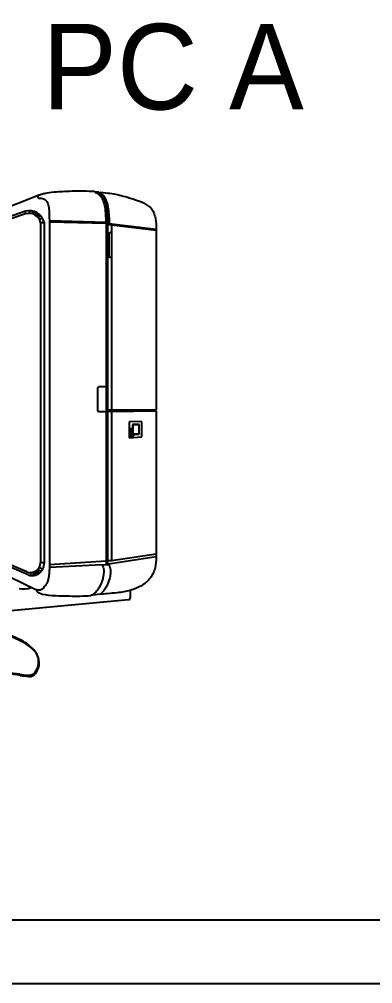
# Model space of a CAD drawing. Header units: millimetres. Extents: x 89450 to 753248, y -530175 to 1209785.
# Drawn here: x 317289 to 318395, y -168206 to -165183 of the extents above; entities that cross this region are included whole.
import ezdxf
from ezdxf.enums import TextEntityAlignment as Align

# ---------------------------------------------------------------- set-up
doc = ezdxf.new("R2010")
doc.units = ezdxf.units.MM
doc.header["$LTSCALE"] = 150
doc.layers.add('-----99 EPMS CABLE DUCT', color=4, linetype='Continuous')
doc.styles.add('ELEC', font='')
doc.styles.get('ELEC').set_extended_font_data('Dotum')

msp = doc.modelspace()

# ---------------------------------------------------------------- linework, layer by layer
at = {"layer": '-----99 EPMS CABLE DUCT'}
msp.add_lwpolyline([(307124.5, -168206.2), (307124.5, -168006.2), (321512.4, -168006.2), (321512.4, -168206.2)], close=True, dxfattribs=at)
at = {"color": 0}
for p, q in [((317347.8, -165735.9), (317064.5, -165847)), ((317541.6, -165725.3), (317541.6, -165727.8)), ((317308.2, -165784.6), (317064.5, -165871.5)), ((317308.4, -165793.5), (317064.5, -165874.8)), ((317308.4, -165793.5), (317308.2, -165784.6)), ((317321.4, -165792), (317321.9, -165783.3)), ((317328.5, -165793.1), (317330.5, -165784.5)), ((317333, -165794.5), (317336, -165786.1)), ((317335.8, -165796.2), (317339.8, -165787.6)), ((317337.5, -165796.9), (317341.7, -165788.6)), ((317338.6, -165797.4), (317343.1, -165789.3)), ((317339.2, -165797.7), (317343.8, -165789.7)), ((317339.2, -165797.7), (317343.8, -165789.7)), ((317339.7, -165798.1), (317344.5, -165790.1)), ((317340.8, -165798.8), (317345.8, -165791)), ((317342.2, -165799.8), (317347.6, -165792.2)), ((317344.7, -165802), (317350.8, -165794.7)), ((317347.8, -165805.3), (317354.9, -165798.7)), ((317350.9, -165809.7), (317360.3, -165805.6)), ((317355.2, -165820.2), (317355.2, -166886.4)), ((317355.2, -165820.2), (317366.1, -165820.2)), ((317366.1, -165818.9), (317366.1, -166887.8)), ((317560.4, -165819.9), (317382.8, -165815.4)), ((317560.6, -165823.5), (317382.9, -165819)), ((317382.9, -165819), (317382.9, -166901.9)), ((317560.6, -165823.5), (317560.6, -166893.7)), ((317578.6, -165825.3), (317565, -165823.8)), ((317565, -165823.8), (317565, -166893.2)), ((317578.6, -165828.9), (317565, -165827.4)), ((317577, -165828.7), (317577, -166408.5)), ((317717.5, -165845.4), (317577.2, -165828.7)), ((317717.8, -165841.8), (317577.5, -165825.2)), ((317578.6, -165825.3), (317578.6, -165828.9)), ((317568.8, -165856.3), (317568.8, -165924.9)), ((317577, -165852.2), (317573, -165852.2)), ((317717.8, -165841.8), (317717.8, -166407.1)), ((317573, -165929.1), (317577, -165929.1)), ((317533.2, -166339.9), (317533.2, -166408.6)), ((317560.6, -166335.8), (317537.4, -166335.8)), ((317537.4, -166412.7), (317560.6, -166412.7)), ((317578.6, -166408.7), (317565, -166407.2)), ((317578.6, -166413.8), (317565, -166412.4)), ((317577, -166413.7), (317577, -166880.5)), ((317717.8, -166407.1), (317578.6, -166408.7)), ((317578.6, -166408.7), (317578.6, -166413.8)), ((317717.8, -166412.2), (317578.6, -166413.8)), ((317716.5, -166412.3), (317716.4, -166407.1)), ((317717.8, -166412.2), (317717.8, -166868.5)), ((317633.2, -166447), (317633, -166493)), ((317670, -166444.4), (317635.2, -166444.9)), ((317664.3, -166453.4), (317643.2, -166453.4)), ((317643.2, -166453.4), (317643.2, -166484)), ((317643.9, -166454.1), (317643.2, -166453.4)), ((317663.6, -166454.1), (317643.9, -166454.1)), ((317643.9, -166454.1), (317643.9, -166483.2)), ((317663.6, -166454.1), (317664.3, -166453.4)), ((317663.6, -166483.2), (317663.6, -166454.1)), ((317664.3, -166484), (317664.3, -166453.4)), ((317672.1, -166490.4), (317672.1, -166446.5)), ((317635.2, -166495.1), (317670.2, -166492.4)), ((317643.2, -166466.9), (317636.2, -166466.9)), ((317636.2, -166466.9), (317636.2, -166488.9)), ((317636.2, -166488.9), (317647.4, -166488.9)), ((317643.2, -166467.6), (317636.9, -166467.6)), ((317636.9, -166467.6), (317636.9, -166488.2)), ((317636.9, -166488.2), (317646.7, -166488.2)), ((317643.9, -166483.2), (317643.2, -166484)), ((317643.2, -166484), (317664.3, -166484)), ((317643.9, -166483.2), (317663.6, -166483.2)), ((317646.7, -166488.2), (317646.7, -166484)), ((317647.4, -166488.9), (317647.4, -166484)), ((317663.6, -166483.2), (317664.3, -166484)), ((317340.8, -166971.5), (316979.3, -166797.4)), ((317316.9, -166925.1), (317021.4, -166797.4)), ((317312.3, -166914.9), (317031.6, -166797.4)), ((317355.2, -166886.4), (317366.1, -166886.4)), ((317560.6, -166881.6), (317382.9, -166893.7)), ((317577, -166880.5), (317565, -166881.3)), ((317717.8, -166868.5), (317568.4, -166891.5)), ((317717.8, -166859.6), (317577, -166880.5)), ((317323.6, -166917.3), (317324.1, -166926.5)), ((317330.7, -166916.6), (317333.1, -166926.9)), ((317335.2, -166915.3), (317339, -166925.7)), ((317338.2, -166914), (317343, -166924.4)), ((317339.8, -166913.1), (317345.1, -166923.4)), ((317340.8, -166912.5), (317346.6, -166922.7)), ((317341.4, -166912.1), (317347.3, -166922.3)), ((317341.4, -166912.1), (317347.3, -166922.3)), ((317342, -166911.7), (317348, -166921.8)), ((317343, -166911), (317349.4, -166921)), ((317344.4, -166909.9), (317351.3, -166919.6)), ((317347.5, -166906.8), (317356.4, -166915)), ((317351.4, -166901.2), (317362.2, -166906.6)), ((317548, -166893.5), (317382.9, -166901.9)), ((317569, -166892.8), (317548.7, -166894.8)), ((317636.1, -166973.6), (317636.1, -166996.3)), ((317630.5, -167002.5), (317228.8, -167040.5)), ((317527.3, -166987.4), (317514.9, -166988.9)), ((317542.4, -166984.9), (317527.3, -166987.4))]:
    msp.add_line(p, q, dxfattribs=at)
for centre, radius, start, end in [((317319.7, -165831.3), 48, 14.9819, 103.788), ((317319.3, -165828.9), 37, 13.5875, 107.1465), ((317573, -165856.3), 4.12, 90, 180), ((317573, -165924.9), 4.12, 180, 270), ((317537.4, -166339.9), 4.12, 90, 180), ((317537.4, -166408.6), 4.12, 180, 270), ((317635.3, -166447), 2.06, 90.8067, 179.6885), ((317670, -166446.5), 2.06, 0, 90.8067), ((317635, -166493.1), 2.06, 179.6885, 274.3973), ((317670, -166490.4), 2.06, 274.3973, 0), ((317324.3, -166886.4), 30.9, 247.2919, 0), ((317328.9, -166889.9), 37.2, 251.2092, 3.2272), ((317302.3, -166914.5), 54.4, 255.5265, 294.7599), ((317629.9, -166996.3), 6.19, 275.4078, 0), ((317108.2, -167500.6), 415.1, 63.3897, 74.2301), ((317110.1, -167504.4), 415.1, 63.3897, 74.2301), ((317233.8, -167250), 134.8, 39.8259, 63.3897), ((317235.6, -167253.7), 134.8, 39.8259, 63.3897), ((317298.1, -167196.4), 51.1, 1.0898, 39.8259), ((317299.9, -167200.1), 51.1, 1.0898, 39.8259), ((317293.3, -167196.5), 55.9, 323.1102, 1.0898), ((317295.2, -167200.2), 55.9, 323.1102, 1.0898), ((316730, -171523.8), 4324, 82.5617, 83.0914), ((316731.9, -171527.5), 4324, 82.5617, 83.0914), ((317536.6, -165346.3), 1905.9, 262.5617, 263.3595), ((317538.4, -165350), 1905.9, 262.5617, 263.3595), ((317318.9, -167215.7), 23.8, 263.3595, 323.1102), ((317320.8, -167219.4), 23.8, 263.3595, 323.1102)]:
    msp.add_arc(centre, radius, start, end, dxfattribs=at)
for points, knots in [([(317523.7, -165723.7), (317512.6, -165723.5), (317492, -165721.8), (317460.9, -165722), (317432.6, -165723.6), (317403.3, -165724.6), (317380.4, -165727.7), (317362.5, -165731.1), (317353.8, -165734), (317345.9, -165735.7), (317346.2, -165745.5), (317359.7, -165743), (317371, -165748.5), (317378.1, -165759), (317381.2, -165771.6), (317382.6, -165785.9), (317382.6, -165802.7), (317382.8, -165813.7), (317382.9, -165819)], [0, 0, 0, 0, 3227.578691, 6026.302083, 9023.112724, 11499.824177, 14519.153577, 15782.889133, 16730.542882, 17312.658247, 17833.19047, 18828.812168, 20296.673447, 21510.440576, 22341.446093, 24048.735583, 25681.478274, 27239.403417, 27239.403417, 27239.403417, 27239.403417]), ([(317523.7, -165723.7), (317527.8, -165726.7), (317535.3, -165731), (317546.4, -165739.5), (317551.3, -165752.8), (317556.5, -165769.2), (317558.2, -165789.1), (317559.8, -165807.9), (317560.4, -165819.4), (317560.6, -165823.5)], [0, 0, 0, 0, 1387.772356, 2513.617426, 3959.508147, 5377.274001, 7550.811748, 9712.473102, 10897.913757, 10897.913757, 10897.913757, 10897.913757]), ([(317529.7, -165724.1), (317533.4, -165726.2), (317540.4, -165730.3), (317551.1, -165738.5), (317556, -165751.8), (317561.2, -165768.2), (317562.9, -165788.1), (317564.6, -165806.7), (317565.1, -165817.9), (317565, -165823.8)], [136.904842, 136.904842, 136.904842, 136.904842, 1387.772356, 2513.617426, 3959.508147, 5377.274001, 7550.811748, 9712.473102, 10821.421347, 10821.421347, 10821.421347, 10821.421347]), ([(317534.8, -165724.6), (317538.6, -165726.7), (317545.7, -165730.8), (317556.5, -165739.1), (317561.3, -165752.4), (317566.5, -165768.8), (317568.2, -165788.7), (317569.9, -165807.3), (317570.4, -165818.5), (317570.3, -165824.4)], [117.601711, 117.601711, 117.601711, 117.601711, 1387.772356, 2513.617426, 3959.508147, 5377.274001, 7550.811748, 9712.473102, 10821.421347, 10821.421347, 10821.421347, 10821.421347]), ([(317541.6, -165725.3), (317556.5, -165726.7), (317572.5, -165728.8), (317596.4, -165732.7), (317623.1, -165739.6), (317650, -165748), (317674.5, -165756.4), (317690, -165766.9), (317702.6, -165774.9), (317710.4, -165789.9), (317716.6, -165812.2), (317717.3, -165830.5), (317717.8, -165841.8)], [786.910998, 786.910998, 786.910998, 786.910998, 3099.86886, 5479.938337, 7814.199428, 11114.323184, 13727.485197, 15253.370985, 16579.729801, 17994.208822, 20015.603964, 23300.885679, 23300.885679, 23300.885679, 23300.885679]), ([(317717.8, -166868.5), (317717.2, -166880), (317716, -166903.1), (317701.3, -166935.9), (317672.4, -166959.9), (317636.1, -166975.5), (317598.5, -166980.9), (317566.6, -166983.8), (317548.6, -166985.4), (317540.8, -166986.1)], [0, 0, 0, 0, 3314.863709, 6721.595546, 10080.670343, 14005.595077, 18093.05812, 21053.069289, 23342.230387, 23342.230387, 23342.230387, 23342.230387]), ([(317382.9, -166901.9), (317382.8, -166906.1), (317382.6, -166913.8), (317381.7, -166924.9), (317379.7, -166934.9), (317378, -166944.5), (317373.5, -166954), (317366.5, -166962.2), (317360, -166972.3), (317349.3, -166972.9), (317343.5, -166972), (317340.8, -166971.5)], [0, 0, 0, 0, 1221.628601, 2256.535616, 3229.671226, 4188.848243, 5089.386871, 6220.653557, 7373.587116, 8319.119567, 9103.847596, 9103.847596, 9103.847596, 9103.847596]), ([(317548, -166893.5), (317549.9, -166897.2), (317555, -166908), (317552, -166922.9), (317551.1, -166935.4), (317547.1, -166945.8), (317542.8, -166957.8), (317535.5, -166969.9), (317526, -166982.3), (317516.9, -166987.8), (317512.1, -166990.4)], [0, 0, 0, 0, 1772.514045, 3372.494298, 4275.238013, 5419.936523, 6590.819167, 7986.082004, 9506.142644, 11075.412662, 11075.412662, 11075.412662, 11075.412662]), ([(317568.4, -166891.5), (317571.1, -166897.2), (317576.3, -166908), (317573.3, -166922.9), (317572.4, -166935.4), (317568.3, -166945.8), (317564.1, -166957.8), (317556.8, -166969.9), (317549, -166980), (317542.9, -166984.7), (317540.8, -166986.1)], [0, 0, 0, 0, 1772.514045, 3372.494298, 4275.238013, 5419.936523, 6590.819167, 7986.082004, 9506.142644, 10247.50506, 10247.50506, 10247.50506, 10247.50506]), ([(317512.1, -166990.4), (317501.2, -166991.3), (317479.1, -166992.9), (317442.3, -166991.7), (317402.6, -166991.6), (317367.4, -166987.9), (317347.4, -166982.8), (317340.8, -166971.5)], [1009.050121, 1009.050121, 1009.050121, 1009.050121, 4176.916984, 7469.090223, 11706.219724, 15729.899291, 17709.10332, 17709.10332, 17709.10332, 17709.10332])]:
    msp.add_open_spline(points, degree=3, knots=knots, dxfattribs=at)
msp.add_open_spline([(317523.7, -165723.7), (317530.6, -165724.3), (317536.5, -165724.8), (317536.5, -165724.8)], degree=3, dxfattribs=at)

# ---------------------------------------------------------------- texts
at = {"color": 0, "style": 'ELEC'}
msp.add_text('EPMS Clian PC A', height=268.377, dxfattribs=at).set_placement((316775, -165331.9), align=Align.MIDDLE_CENTER)

doc.saveas('drawing.dxf')
